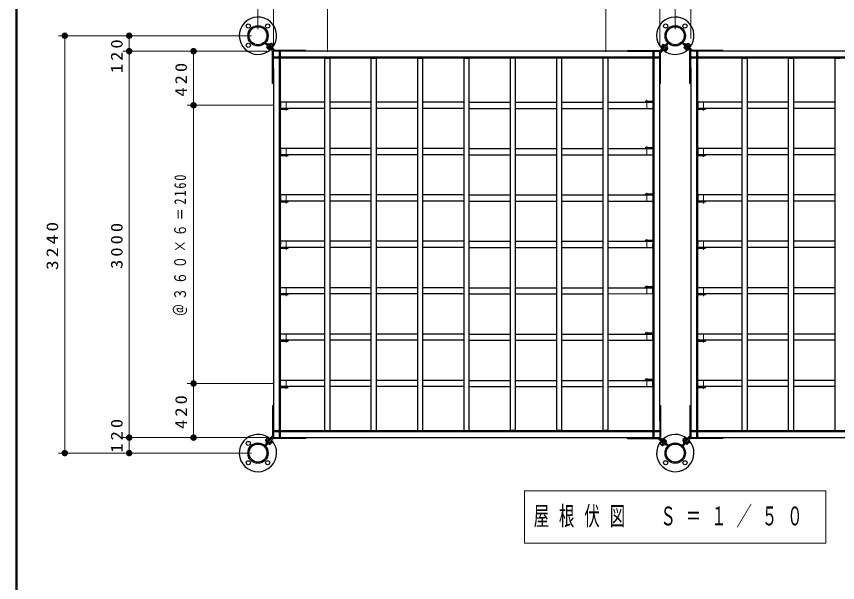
# Model space of a CAD drawing. Units: millimetres on the paper, scale 1:50. Extents: x -365 to 10, y -38 to 257.
# Drawn here: x -365 to -237.5, y 125 to 212.9 of the extents above; entities that cross this region are included whole.
import ezdxf

# ---------------------------------------------------------------- set-up
doc = ezdxf.new("R2010")
doc.units = ezdxf.units.MM
doc.linetypes.add('USER2', pattern=[6, 3, -1, 1, -1])
doc.layers.add('LY_1', color=7, linetype='Continuous', lineweight=13)
doc.layers.add('LY_2', color=7, linetype='Continuous', lineweight=13)
doc.styles.add('ＭＳ ゴシック', font='')
doc.styles.get('ＭＳ ゴシック').set_extended_font_data('MS Gothic')

# ---------------------------------------------------------------- blocks, each defined once
blk = doc.blocks.new('filled_dot')
at = {"color": 0, "linetype": 'Continuous', "lineweight": -2, "const_width": 1.25}
blk.add_lwpolyline([(-0.625, 0, 1), (0.625, 0, 1)], format="xyb", close=True, dxfattribs=at)

msp = doc.modelspace()

# ---------------------------------------------------------------- linework, layer by layer
at = {"layer": 'LY_1'}
for p, q in [((-327.491, 210.914), (-327.491, 250.836)), ((-327.491, 210.914), (-327.491, 240.914)), ((-262.691, 210.914), (-262.691, 240.914)), ((-262.691, 210.914), (-262.691, 240.914)), ((-325.091, 209.495), (-325.091, 230.914)), ((-265.091, 208.514), (-265.091, 230.914)), ((-265.091, 209.495), (-265.091, 230.914)), ((-260.291, 209.495), (-260.291, 230.914)), ((-325.091, 208.514), (-325.091, 220.914)), ((-316.691, 207.414), (-316.691, 220.914)), ((-273.491, 207.414), (-273.491, 220.914)), ((-265.091, 208.514), (-265.091, 220.914)), ((-328.491, 209.914), (-358.491, 209.914)), ((-357.491, 145.114), (-357.491, 209.914)), ((-347.491, 203.993), (-347.491, 209.914)), ((-327.072, 207.514), (-348.491, 207.514)), ((-347.491, 147.514), (-347.491, 207.514)), ((-326.091, 207.514), (-338.491, 207.514)), ((-337.491, 199.114), (-337.491, 207.514)), ((-324.991, 199.114), (-338.491, 199.114)), ((-337.491, 155.914), (-337.491, 199.114)), ((-324.991, 155.914), (-338.491, 155.914)), ((-337.491, 147.514), (-337.491, 155.914)), ((-347.491, 145.114), (-347.491, 151.003)), ((-327.072, 147.514), (-348.491, 147.514)), ((-326.091, 147.514), (-338.491, 147.514)), ((-328.491, 145.114), (-358.491, 145.114)), ((-286.091, 139.24), (-286.091, 131.107)), ((-239.291, 139.24), (-286.091, 139.24)), ((-239.291, 131.107), (-239.291, 139.24)), ((-286.091, 131.107), (-239.291, 131.107))]:
    msp.add_line(p, q, dxfattribs=at)
at = {"layer": 'LY_1', "lineweight": 25}
for p, q in [((-326.439, 208.734), (-325.367, 207.662)), ((-326.312, 208.862), (-325.083, 207.634)), ((-326.034, 208.239), (-326.175, 208.098)), ((-325.779, 207.702), (-326.175, 208.098)), ((-325.949, 208.154), (-326.091, 208.013)), ((-326.003, 208.298), (-326.048, 208.253)), ((-325.624, 207.829), (-326.048, 208.253)), ((-326.017, 208.567), (-325.89, 208.694)), ((-325.89, 208.694), (-324.829, 207.634)), ((-325.723, 207.928), (-325.864, 207.786)), ((-325.638, 207.843), (-325.779, 207.702)), ((-325.748, 208.553), (-325.703, 208.598)), ((-325.279, 208.174), (-325.703, 208.598)), ((-325.689, 208.584), (-325.505, 208.768)), ((-325.579, 207.874), (-325.624, 207.829)), ((-325.604, 208.499), (-325.384, 208.72)), ((-325.109, 208.372), (-325.505, 208.768)), ((-325.157, 208.494), (-325.384, 208.72)), ((-325.378, 208.273), (-325.157, 208.494)), ((-325.324, 208.129), (-325.279, 208.174)), ((-325.293, 208.188), (-325.109, 208.372)), ((-263.743, 208.734), (-264.971, 207.506)), ((-263.91, 208.313), (-264.971, 207.252)), ((-263.87, 208.862), (-264.942, 207.789)), ((-264.903, 208.202), (-264.507, 208.598)), ((-264.761, 208.061), (-264.903, 208.202)), ((-264.676, 208.146), (-264.818, 208.287)), ((-264.775, 208.047), (-264.351, 208.471)), ((-264.73, 208.001), (-264.775, 208.047)), ((-264.45, 208.372), (-264.592, 208.513)), ((-264.365, 208.457), (-264.507, 208.598)), ((-264.43, 207.702), (-264.006, 208.126)), ((-264.306, 208.426), (-264.351, 208.471)), ((-264.232, 207.532), (-263.836, 207.928)), ((-264.105, 208.027), (-263.884, 207.806)), ((-264.051, 208.171), (-264.006, 208.126)), ((-264.037, 208.44), (-263.91, 208.313)), ((-264.02, 208.112), (-263.836, 207.928)), ((-261.639, 208.734), (-260.567, 207.662)), ((-261.512, 208.862), (-260.283, 207.634)), ((-261.234, 208.239), (-261.375, 208.098)), ((-260.979, 207.702), (-261.375, 208.098)), ((-261.149, 208.154), (-261.291, 208.013)), ((-261.203, 208.298), (-261.248, 208.253)), ((-260.824, 207.829), (-261.248, 208.253)), ((-261.217, 208.567), (-261.09, 208.694)), ((-261.09, 208.694), (-260.029, 207.634)), ((-260.923, 207.928), (-261.064, 207.786)), ((-260.838, 207.843), (-260.979, 207.702)), ((-260.948, 208.553), (-260.903, 208.598)), ((-260.479, 208.174), (-260.903, 208.598)), ((-260.889, 208.584), (-260.705, 208.768)), ((-260.779, 207.874), (-260.824, 207.829)), ((-260.804, 208.499), (-260.584, 208.72)), ((-260.309, 208.372), (-260.705, 208.768)), ((-260.357, 208.494), (-260.584, 208.72)), ((-260.578, 208.273), (-260.357, 208.494)), ((-260.524, 208.129), (-260.479, 208.174)), ((-260.493, 208.188), (-260.309, 208.372)), ((-325.367, 207.662), (-325.239, 207.789)), ((-325.211, 202.514), (-325.211, 207.514)), ((-320.091, 207.514), (-325.091, 207.514)), ((-325.091, 202.514), (-325.091, 207.514)), ((-320.091, 207.634), (-325.031, 207.634)), ((-267.691, 207.514), (-322.491, 207.514)), ((-320.091, 207.634), (-320.091, 207.514)), ((-270.091, 207.514), (-270.091, 207.634)), ((-270.091, 207.634), (-265.151, 207.634)), ((-270.091, 207.514), (-265.091, 207.514)), ((-265.091, 202.514), (-265.091, 207.514)), ((-264.971, 202.514), (-264.971, 207.454)), ((-264.942, 207.789), (-264.815, 207.662)), ((-264.476, 207.747), (-264.43, 207.702)), ((-264.416, 207.716), (-264.232, 207.532)), ((-264.331, 207.801), (-264.111, 207.58)), ((-264.111, 207.58), (-263.884, 207.806)), ((-260.567, 207.662), (-260.439, 207.789)), ((-260.411, 202.514), (-260.411, 207.514)), ((-255.291, 207.514), (-260.291, 207.514)), ((-260.291, 202.514), (-260.291, 207.514)), ((-255.291, 207.634), (-260.231, 207.634)), ((-202.891, 207.514), (-257.691, 207.514)), ((-255.291, 207.634), (-255.291, 207.514)), ((-325.091, 204.914), (-325.091, 147.514)), ((-265.091, 150.114), (-265.091, 204.914)), ((-260.291, 204.914), (-260.291, 147.514)), ((-325.091, 202.514), (-325.211, 202.514)), ((-264.971, 202.514), (-265.091, 202.514)), ((-260.291, 202.514), (-260.411, 202.514)), ((-325.211, 152.514), (-325.091, 152.514)), ((-325.211, 152.514), (-325.211, 147.574)), ((-265.091, 152.514), (-264.971, 152.514)), ((-265.091, 152.514), (-265.091, 147.514)), ((-264.971, 152.514), (-264.971, 147.574)), ((-260.411, 152.514), (-260.291, 152.514)), ((-260.411, 152.514), (-260.411, 147.574)), ((-326.439, 146.293), (-325.211, 147.521)), ((-325.949, 147.495), (-326.345, 147.099)), ((-326.161, 146.915), (-326.345, 147.099)), ((-326.312, 146.165), (-325.239, 147.238)), ((-326.071, 147.447), (-326.297, 147.221)), ((-326.076, 147), (-326.297, 147.221)), ((-326.272, 146.715), (-325.211, 147.775)), ((-326.144, 146.587), (-326.272, 146.715)), ((-325.751, 147.325), (-326.175, 146.901)), ((-326.13, 146.856), (-326.175, 146.901)), ((-325.85, 147.226), (-326.071, 147.447)), ((-325.765, 147.311), (-325.949, 147.495)), ((-325.406, 146.98), (-325.83, 146.556)), ((-325.706, 147.28), (-325.751, 147.325)), ((-325.731, 146.655), (-325.59, 146.514)), ((-325.279, 146.825), (-325.675, 146.429)), ((-325.505, 146.881), (-325.364, 146.74)), ((-325.451, 147.026), (-325.406, 146.98)), ((-325.42, 146.966), (-325.279, 146.825)), ((-325.239, 147.238), (-325.367, 147.365)), ((-325.091, 147.514), (-267.691, 147.514)), ((-320.091, 147.394), (-325.031, 147.394)), ((-320.091, 147.514), (-320.091, 147.394)), ((-270.091, 147.394), (-270.091, 147.514)), ((-270.091, 147.514), (-265.091, 147.514)), ((-270.091, 147.394), (-265.151, 147.394)), ((-264.292, 146.333), (-265.353, 147.394)), ((-263.87, 146.165), (-265.098, 147.394)), ((-264.889, 146.839), (-265.072, 146.655)), ((-265.072, 146.655), (-264.676, 146.259)), ((-264.804, 146.754), (-265.024, 146.534)), ((-264.815, 147.365), (-264.942, 147.238)), ((-264.857, 146.898), (-264.903, 146.853)), ((-264.903, 146.853), (-264.478, 146.429)), ((-263.743, 146.293), (-264.815, 147.365)), ((-264.603, 147.153), (-264.558, 147.198)), ((-264.558, 147.198), (-264.133, 146.774)), ((-264.543, 147.184), (-264.402, 147.325)), ((-264.459, 147.099), (-264.317, 147.241)), ((-264.402, 147.325), (-264.006, 146.929)), ((-264.232, 146.873), (-264.091, 147.014)), ((-264.179, 146.729), (-264.133, 146.774)), ((-264.147, 146.788), (-264.006, 146.929)), ((-261.639, 146.293), (-260.411, 147.521)), ((-261.149, 147.495), (-261.545, 147.099)), ((-261.361, 146.915), (-261.545, 147.099)), ((-261.512, 146.165), (-260.439, 147.238)), ((-261.271, 147.447), (-261.497, 147.221)), ((-261.276, 147), (-261.497, 147.221)), ((-261.472, 146.715), (-260.411, 147.775)), ((-261.344, 146.587), (-261.472, 146.715)), ((-260.951, 147.325), (-261.375, 146.901)), ((-261.33, 146.856), (-261.375, 146.901)), ((-261.05, 147.226), (-261.271, 147.447)), ((-260.965, 147.311), (-261.149, 147.495)), ((-260.606, 146.98), (-261.03, 146.556)), ((-260.906, 147.28), (-260.951, 147.325)), ((-260.931, 146.655), (-260.79, 146.514)), ((-260.479, 146.825), (-260.875, 146.429)), ((-260.705, 146.881), (-260.564, 146.74)), ((-260.651, 147.026), (-260.606, 146.98)), ((-260.62, 146.966), (-260.479, 146.825)), ((-260.439, 147.238), (-260.567, 147.365)), ((-260.291, 147.514), (-202.891, 147.514)), ((-255.291, 147.394), (-260.231, 147.394)), ((-255.291, 147.514), (-255.291, 147.394)), ((-325.876, 146.601), (-325.83, 146.556)), ((-325.816, 146.57), (-325.675, 146.429)), ((-265.024, 146.534), (-264.798, 146.307)), ((-264.577, 146.528), (-264.798, 146.307)), ((-264.493, 146.443), (-264.676, 146.259)), ((-264.433, 146.474), (-264.478, 146.429)), ((-264.164, 146.46), (-264.292, 146.333)), ((-261.076, 146.601), (-261.03, 146.556)), ((-261.016, 146.57), (-260.875, 146.429))]:
    msp.add_line(p, q, dxfattribs=at)
at = {"layer": 'LY_1', "color": 140, "lineweight": 50}
for p, q in [((-324.091, 207.514), (-324.091, 147.514)), ((-266.091, 147.514), (-266.091, 207.514)), ((-259.291, 207.514), (-259.291, 147.514)), ((-265.091, 206.514), (-325.091, 206.514)), ((-200.291, 206.514), (-260.291, 206.514)), ((-325.091, 148.514), (-265.091, 148.514)), ((-260.291, 148.514), (-200.291, 148.514))]:
    msp.add_line(p, q, dxfattribs=at)
at = {"layer": 'LY_1', "color": 40, "lineweight": 25}
for p, q in [((-317.091, 206.414), (-316.291, 206.414)), ((-317.091, 148.614), (-317.091, 206.414)), ((-316.291, 148.614), (-316.291, 206.414)), ((-309.891, 206.414), (-309.091, 206.414)), ((-309.891, 148.614), (-309.891, 206.414)), ((-309.091, 148.614), (-309.091, 206.414)), ((-302.691, 206.414), (-301.891, 206.414)), ((-302.691, 148.614), (-302.691, 206.414)), ((-301.891, 148.614), (-301.891, 206.414)), ((-295.491, 148.614), (-295.491, 206.414)), ((-295.491, 206.414), (-294.691, 206.414)), ((-294.691, 148.614), (-294.691, 206.414)), ((-288.291, 148.614), (-288.291, 206.414)), ((-287.491, 206.414), (-288.291, 206.414)), ((-287.491, 148.614), (-287.491, 206.414)), ((-281.091, 148.614), (-281.091, 206.414)), ((-280.291, 206.414), (-281.091, 206.414)), ((-280.291, 148.614), (-280.291, 206.414)), ((-273.891, 148.614), (-273.891, 206.414)), ((-273.091, 206.414), (-273.891, 206.414)), ((-273.091, 148.614), (-273.091, 206.414)), ((-252.291, 206.414), (-251.491, 206.414)), ((-252.291, 148.614), (-252.291, 206.414)), ((-251.491, 148.614), (-251.491, 206.414)), ((-245.091, 206.414), (-244.291, 206.414)), ((-245.091, 148.614), (-245.091, 206.414)), ((-244.291, 148.614), (-244.291, 206.414)), ((-237.891, 206.414), (-237.091, 206.414)), ((-237.891, 148.614), (-237.891, 206.414)), ((-323.991, 199.594), (-323.991, 198.634)), ((-317.091, 199.594), (-323.991, 199.594)), ((-309.891, 199.594), (-316.291, 199.594)), ((-302.691, 199.594), (-309.091, 199.594)), ((-295.491, 199.594), (-301.891, 199.594)), ((-294.691, 199.594), (-288.291, 199.594)), ((-287.491, 199.594), (-281.091, 199.594)), ((-280.291, 199.594), (-273.891, 199.594)), ((-273.091, 199.594), (-266.191, 199.594)), ((-267.391, 199.714), (-267.391, 199.594)), ((-266.091, 199.714), (-267.391, 199.714)), ((-266.191, 199.594), (-266.191, 198.634)), ((-259.191, 199.594), (-259.191, 198.634)), ((-252.291, 199.594), (-259.191, 199.594)), ((-245.091, 199.594), (-251.491, 199.594)), ((-237.891, 199.594), (-244.291, 199.594)), ((-324.091, 198.514), (-322.791, 198.514)), ((-317.091, 198.634), (-323.991, 198.634)), ((-322.791, 198.514), (-322.791, 198.634)), ((-309.891, 198.634), (-316.291, 198.634)), ((-302.691, 198.634), (-309.091, 198.634)), ((-295.491, 198.634), (-301.891, 198.634)), ((-294.691, 198.634), (-288.291, 198.634)), ((-287.491, 198.634), (-281.091, 198.634)), ((-280.291, 198.634), (-273.891, 198.634)), ((-273.091, 198.634), (-266.191, 198.634)), ((-259.291, 198.514), (-257.991, 198.514)), ((-252.291, 198.634), (-259.191, 198.634)), ((-257.991, 198.514), (-257.991, 198.634)), ((-245.091, 198.634), (-251.491, 198.634)), ((-237.891, 198.634), (-244.291, 198.634)), ((-324.091, 191.314), (-322.791, 191.314)), ((-323.991, 192.394), (-323.991, 191.434)), ((-317.091, 192.394), (-323.991, 192.394)), ((-317.091, 191.434), (-323.991, 191.434)), ((-322.791, 191.314), (-322.791, 191.434)), ((-309.891, 192.394), (-316.291, 192.394)), ((-309.891, 191.434), (-316.291, 191.434)), ((-302.691, 192.394), (-309.091, 192.394)), ((-302.691, 191.434), (-309.091, 191.434)), ((-295.491, 192.394), (-301.891, 192.394)), ((-295.491, 191.434), (-301.891, 191.434)), ((-294.691, 192.394), (-288.291, 192.394)), ((-294.691, 191.434), (-288.291, 191.434)), ((-287.491, 192.394), (-281.091, 192.394)), ((-287.491, 191.434), (-281.091, 191.434)), ((-280.291, 192.394), (-273.891, 192.394)), ((-280.291, 191.434), (-273.891, 191.434)), ((-273.091, 192.394), (-266.191, 192.394)), ((-273.091, 191.434), (-266.191, 191.434)), ((-267.391, 192.514), (-267.391, 192.394)), ((-266.091, 192.514), (-267.391, 192.514)), ((-266.191, 192.394), (-266.191, 191.434)), ((-259.291, 191.314), (-257.991, 191.314)), ((-259.191, 192.394), (-259.191, 191.434)), ((-252.291, 192.394), (-259.191, 192.394)), ((-252.291, 191.434), (-259.191, 191.434)), ((-257.991, 191.314), (-257.991, 191.434)), ((-245.091, 192.394), (-251.491, 192.394)), ((-245.091, 191.434), (-251.491, 191.434)), ((-237.891, 192.394), (-244.291, 192.394)), ((-237.891, 191.434), (-244.291, 191.434)), ((-323.991, 185.194), (-323.991, 184.234)), ((-317.091, 185.194), (-323.991, 185.194)), ((-309.891, 185.194), (-316.291, 185.194)), ((-302.691, 185.194), (-309.091, 185.194)), ((-295.491, 185.194), (-301.891, 185.194)), ((-294.691, 185.194), (-288.291, 185.194)), ((-287.491, 185.194), (-281.091, 185.194)), ((-280.291, 185.194), (-273.891, 185.194)), ((-273.091, 185.194), (-266.191, 185.194)), ((-267.391, 185.314), (-267.391, 185.194)), ((-266.091, 185.314), (-267.391, 185.314)), ((-266.191, 185.194), (-266.191, 184.234)), ((-259.191, 185.194), (-259.191, 184.234)), ((-252.291, 185.194), (-259.191, 185.194)), ((-245.091, 185.194), (-251.491, 185.194)), ((-237.891, 185.194), (-244.291, 185.194)), ((-324.091, 184.114), (-322.791, 184.114)), ((-317.091, 184.234), (-323.991, 184.234)), ((-322.791, 184.114), (-322.791, 184.234)), ((-309.891, 184.234), (-316.291, 184.234)), ((-302.691, 184.234), (-309.091, 184.234)), ((-295.491, 184.234), (-301.891, 184.234)), ((-294.691, 184.234), (-288.291, 184.234)), ((-287.491, 184.234), (-281.091, 184.234)), ((-280.291, 184.234), (-273.891, 184.234)), ((-273.091, 184.234), (-266.191, 184.234)), ((-259.291, 184.114), (-257.991, 184.114)), ((-252.291, 184.234), (-259.191, 184.234)), ((-257.991, 184.114), (-257.991, 184.234)), ((-245.091, 184.234), (-251.491, 184.234)), ((-237.891, 184.234), (-244.291, 184.234)), ((-323.991, 177.994), (-323.991, 177.514)), ((-317.091, 177.994), (-323.991, 177.994)), ((-323.991, 177.034), (-323.991, 177.514)), ((-309.891, 177.994), (-316.291, 177.994)), ((-302.691, 177.994), (-309.091, 177.994)), ((-295.491, 177.994), (-301.891, 177.994)), ((-294.691, 177.994), (-288.291, 177.994)), ((-287.491, 177.994), (-281.091, 177.994)), ((-280.291, 177.994), (-273.891, 177.994)), ((-273.091, 177.994), (-266.191, 177.994)), ((-267.391, 178.114), (-267.391, 177.994)), ((-266.091, 178.114), (-267.391, 178.114)), ((-266.191, 177.994), (-266.191, 177.514)), ((-266.191, 177.034), (-266.191, 177.514)), ((-259.191, 177.994), (-259.191, 177.514)), ((-252.291, 177.994), (-259.191, 177.994)), ((-259.191, 177.034), (-259.191, 177.514)), ((-245.091, 177.994), (-251.491, 177.994)), ((-237.891, 177.994), (-244.291, 177.994)), ((-324.091, 176.914), (-322.791, 176.914)), ((-317.091, 177.034), (-323.991, 177.034)), ((-322.791, 176.914), (-322.791, 177.034)), ((-309.891, 177.034), (-316.291, 177.034)), ((-302.691, 177.034), (-309.091, 177.034)), ((-295.491, 177.034), (-301.891, 177.034)), ((-294.691, 177.034), (-288.291, 177.034)), ((-287.491, 177.034), (-281.091, 177.034)), ((-280.291, 177.034), (-273.891, 177.034)), ((-273.091, 177.034), (-266.191, 177.034)), ((-259.291, 176.914), (-257.991, 176.914)), ((-252.291, 177.034), (-259.191, 177.034)), ((-257.991, 176.914), (-257.991, 177.034)), ((-245.091, 177.034), (-251.491, 177.034)), ((-237.891, 177.034), (-244.291, 177.034)), ((-267.391, 170.914), (-267.391, 170.794)), ((-266.091, 170.914), (-267.391, 170.914)), ((-324.091, 169.714), (-322.791, 169.714)), ((-323.991, 169.834), (-323.991, 170.794)), ((-317.091, 170.794), (-323.991, 170.794)), ((-317.091, 169.834), (-323.991, 169.834)), ((-322.791, 169.714), (-322.791, 169.834)), ((-309.891, 170.794), (-316.291, 170.794)), ((-309.891, 169.834), (-316.291, 169.834)), ((-302.691, 170.794), (-309.091, 170.794)), ((-302.691, 169.834), (-309.091, 169.834)), ((-295.491, 170.794), (-301.891, 170.794)), ((-295.491, 169.834), (-301.891, 169.834)), ((-294.691, 170.794), (-288.291, 170.794)), ((-294.691, 169.834), (-288.291, 169.834)), ((-287.491, 170.794), (-281.091, 170.794)), ((-287.491, 169.834), (-281.091, 169.834)), ((-280.291, 170.794), (-273.891, 170.794)), ((-280.291, 169.834), (-273.891, 169.834)), ((-273.091, 170.794), (-266.191, 170.794)), ((-273.091, 169.834), (-266.191, 169.874)), ((-266.191, 169.874), (-266.191, 170.794)), ((-259.291, 169.714), (-257.991, 169.714)), ((-259.191, 169.834), (-259.191, 170.794)), ((-252.291, 170.794), (-259.191, 170.794)), ((-252.291, 169.834), (-259.191, 169.834)), ((-257.991, 169.714), (-257.991, 169.834)), ((-245.091, 170.794), (-251.491, 170.794)), ((-245.091, 169.834), (-251.491, 169.834)), ((-237.891, 170.794), (-244.291, 170.794)), ((-237.891, 169.834), (-244.291, 169.834)), ((-323.991, 162.634), (-323.991, 163.594)), ((-317.091, 163.594), (-323.991, 163.594)), ((-309.891, 163.594), (-316.291, 163.594)), ((-302.691, 163.594), (-309.091, 163.594)), ((-295.491, 163.594), (-301.891, 163.594)), ((-294.691, 163.594), (-288.291, 163.594)), ((-287.491, 163.594), (-281.091, 163.594)), ((-280.291, 163.594), (-273.891, 163.594)), ((-273.091, 163.594), (-266.191, 163.594)), ((-267.391, 163.714), (-267.391, 163.594)), ((-266.091, 163.714), (-267.391, 163.714)), ((-266.191, 162.634), (-266.191, 163.594)), ((-259.191, 162.634), (-259.191, 163.594)), ((-252.291, 163.594), (-259.191, 163.594)), ((-245.091, 163.594), (-251.491, 163.594)), ((-237.891, 163.594), (-244.291, 163.594)), ((-324.091, 162.514), (-322.791, 162.514)), ((-317.091, 162.634), (-323.991, 162.634)), ((-322.791, 162.514), (-322.791, 162.634)), ((-309.891, 162.634), (-316.291, 162.634)), ((-302.691, 162.634), (-309.091, 162.634)), ((-295.491, 162.634), (-301.891, 162.634)), ((-294.691, 162.634), (-288.291, 162.634)), ((-287.491, 162.634), (-281.091, 162.634)), ((-280.291, 162.634), (-273.891, 162.634)), ((-273.091, 162.634), (-266.191, 162.634)), ((-259.291, 162.514), (-257.991, 162.514)), ((-252.291, 162.634), (-259.191, 162.634)), ((-257.991, 162.514), (-257.991, 162.634)), ((-245.091, 162.634), (-251.491, 162.634)), ((-237.891, 162.634), (-244.291, 162.634)), ((-323.991, 155.434), (-323.991, 156.394)), ((-317.091, 156.394), (-323.991, 156.394)), ((-309.891, 156.394), (-316.291, 156.394)), ((-302.691, 156.394), (-309.091, 156.394)), ((-295.491, 156.394), (-301.891, 156.394)), ((-294.691, 156.394), (-288.291, 156.394)), ((-287.491, 156.394), (-281.091, 156.394)), ((-280.291, 156.394), (-273.891, 156.394)), ((-273.091, 156.394), (-266.191, 156.394)), ((-267.391, 156.514), (-267.391, 156.394)), ((-266.091, 156.514), (-267.391, 156.514)), ((-266.191, 155.434), (-266.191, 156.394)), ((-259.191, 155.434), (-259.191, 156.394)), ((-252.291, 156.394), (-259.191, 156.394)), ((-245.091, 156.394), (-251.491, 156.394)), ((-237.891, 156.394), (-244.291, 156.394)), ((-324.091, 155.314), (-322.791, 155.314)), ((-317.091, 155.434), (-323.991, 155.434)), ((-322.791, 155.314), (-322.791, 155.434)), ((-309.891, 155.434), (-316.291, 155.434)), ((-302.691, 155.434), (-309.091, 155.434)), ((-295.491, 155.434), (-301.891, 155.434)), ((-294.691, 155.434), (-288.291, 155.434)), ((-287.491, 155.434), (-281.091, 155.434)), ((-280.291, 155.434), (-273.891, 155.434)), ((-273.091, 155.434), (-266.191, 155.434)), ((-259.291, 155.314), (-257.991, 155.314)), ((-252.291, 155.434), (-259.191, 155.434)), ((-257.991, 155.314), (-257.991, 155.434)), ((-245.091, 155.434), (-251.491, 155.434)), ((-237.891, 155.434), (-244.291, 155.434)), ((-317.091, 148.614), (-316.291, 148.614)), ((-309.891, 148.614), (-309.091, 148.614)), ((-302.691, 148.614), (-301.891, 148.614)), ((-295.491, 148.614), (-294.691, 148.614)), ((-287.491, 148.614), (-288.291, 148.614)), ((-280.291, 148.614), (-281.091, 148.614)), ((-273.091, 148.614), (-273.891, 148.614)), ((-252.291, 148.614), (-251.491, 148.614)), ((-245.091, 148.614), (-244.291, 148.614)), ((-237.891, 148.614), (-237.091, 148.614))]:
    msp.add_line(p, q, dxfattribs=at)
at = {"layer": 'LY_1', "color": 40, "linetype": 'USER2'}
for p, q in [((-323.091, 199.594), (-323.091, 198.287)), ((-267.091, 198.634), (-267.091, 199.94)), ((-258.291, 199.594), (-258.291, 198.287)), ((-267.091, 191.434), (-267.091, 192.74)), ((-323.091, 192.394), (-323.091, 191.087)), ((-258.291, 192.394), (-258.291, 191.087)), ((-323.091, 185.194), (-323.091, 183.887)), ((-267.091, 184.234), (-267.091, 185.54)), ((-258.291, 185.194), (-258.291, 183.887)), ((-323.091, 177.994), (-323.091, 176.687)), ((-267.091, 177.034), (-267.091, 178.34)), ((-258.291, 177.994), (-258.291, 176.687)), ((-267.091, 169.834), (-267.091, 171.14)), ((-323.091, 170.794), (-323.091, 169.487)), ((-258.291, 170.794), (-258.291, 169.487)), ((-323.091, 163.594), (-323.091, 162.287)), ((-267.091, 162.634), (-267.091, 163.94)), ((-258.291, 163.594), (-258.291, 162.287)), ((-323.091, 156.394), (-323.091, 155.087)), ((-267.091, 155.434), (-267.091, 156.74)), ((-258.291, 156.394), (-258.291, 155.087))]:
    msp.add_line(p, q, dxfattribs=at)
at = {"layer": 'LY_1', "lineweight": 25}
for centre, radius in [((-328.991, 211.414), 0.32), ((-325.991, 211.414), 0.32), ((-264.191, 211.414), 0.32), ((-261.191, 211.414), 0.32), ((-327.491, 209.914), 1.58), ((-327.491, 209.914), 1.398), ((-262.691, 209.914), 1.58), ((-262.691, 209.914), 1.58), ((-262.691, 209.914), 1.398), ((-262.691, 209.914), 1.398), ((-328.991, 208.414), 0.32), ((-328.991, 146.614), 0.32), ((-327.491, 145.114), 1.58), ((-262.691, 145.114), 1.58), ((-262.691, 145.114), 1.58), ((-327.491, 145.114), 1.398), ((-262.691, 145.114), 1.398), ((-262.691, 145.114), 1.398), ((-328.991, 143.614), 0.32), ((-325.991, 143.614), 0.32), ((-264.191, 143.614), 0.32), ((-261.191, 143.614), 0.32)]:
    msp.add_circle(centre, radius, dxfattribs=at)
for centre, radius, start, end in [((-327.491, 209.914), 2.9, 320.34217, 313.22157), ((-262.691, 209.914), 2.9, 320.34217, 223.22157), ((-325.031, 207.454), 0.18, 90, 180), ((-265.151, 207.454), 0.18, 0, 90), ((-262.691, 209.914), 2.9, 230.34217, 313.22157), ((-260.231, 207.454), 0.18, 90, 180), ((-327.491, 145.114), 2.9, 50.34217, 43.22157), ((-262.691, 145.114), 2.9, 50.34217, 133.22157), ((-325.031, 147.574), 0.18, 180, 270), ((-262.691, 145.114), 2.9, 140.34217, 43.22157), ((-265.151, 147.574), 0.18, 270, 0), ((-260.231, 147.574), 0.18, 180, 270)]:
    msp.add_arc(centre, radius, start, end, dxfattribs=at)
at = {"layer": 'LY_2', "lineweight": 50}
msp.add_line((-365, 257), (-365, 0), dxfattribs=at)

# ---------------------------------------------------------------- block references
at = {"layer": 'LY_1', "xscale": 0.4, "yscale": 0.4}
for p, rotation in [((-357.491, 209.914), 270), ((-347.491, 209.914), 270), ((-347.491, 207.514), 270), ((-347.491, 207.514), 90), ((-337.491, 207.514), 270), ((-337.491, 199.114), 270), ((-337.491, 199.114), 90), ((-337.491, 155.914), 270), ((-337.491, 155.914), 90), ((-347.491, 147.514), 270), ((-347.491, 147.514), 90), ((-337.491, 147.514), 90), ((-357.491, 145.114), 90), ((-347.491, 145.114), 90)]:
    msp.add_blockref('filled_dot', p, dxfattribs=dict(at, rotation=rotation))

# ---------------------------------------------------------------- texts
at = {"layer": 'LY_1', "char_height": 1.833, "attachment_point": 8, "rotation": 90, "style": 'ＭＳ ゴシック'}
for s, insert in [('\\T1.33;\\W1.15;120', (-348.491, 206.962)), ('\\T1.33;\\W1.15;420', (-338.491, 203.314)), ('\\T1.32;\\W0.75;＠３６０×６＝2160', (-338.491, 177.514)), ('\\T1.33;\\W1.2;3240', (-358.491, 177.514)), ('\\T1.33;\\W1.15;3000', (-348.491, 177.514)), ('\\T1.33;\\W1.15;420', (-338.491, 151.714)), ('\\T1.33;\\W1.15;120', (-348.491, 148.035))]:
    msp.add_mtext(s, dxfattribs=dict(at, insert=insert))
at = {"layer": 'LY_1', "insert": (-284.691, 135.174), "char_height": 2.933, "attachment_point": 4, "style": 'ＭＳ ゴシック'}
msp.add_mtext('\\T1.64;\\W0.6;屋根伏図\u3000Ｓ＝１／５０', dxfattribs=at)

doc.saveas('drawing.dxf')
